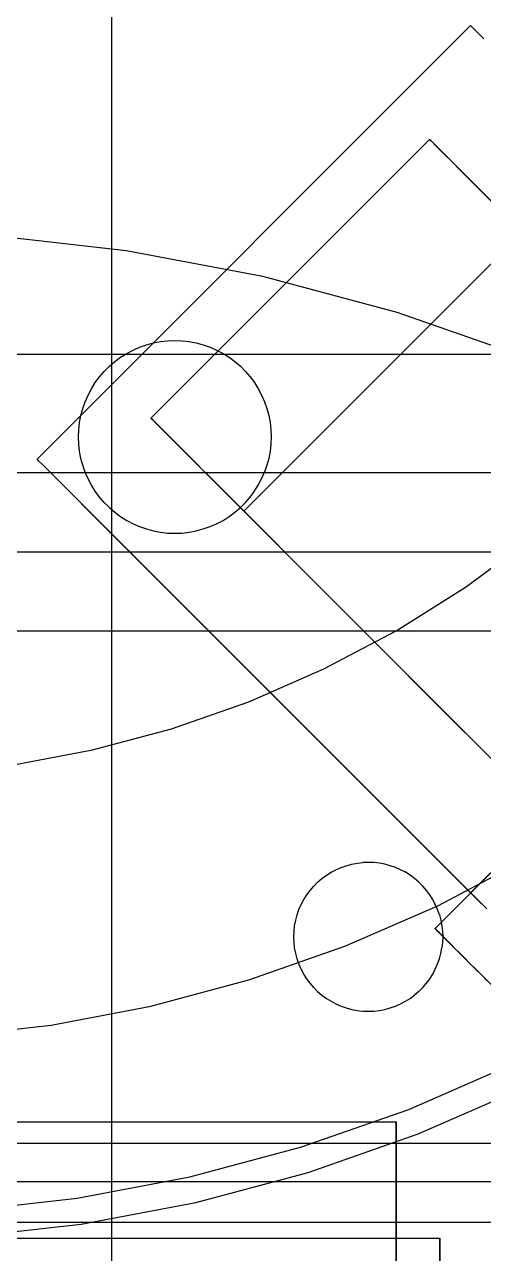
# Model space of a CAD drawing. Header units: millimetres. Extents: x -180 to 1414, y -663 to 972.
# Drawn here: x 1204.01 to 1214.49, y 469.13 to 497.19 of the extents above; entities that cross this region are included whole.
import ezdxf

# ---------------------------------------------------------------- set-up
doc = ezdxf.new("R2010")
doc.units = ezdxf.units.MM
doc.layers.add('TOP', color=8, linetype='Continuous')

msp = doc.modelspace()

# ---------------------------------------------------------------- linework, layer by layer
at = {"layer": 'TOP'}
for p, q in [((1206, 544.9), (1206, 447.5)), ((1214.201, 497.163), (1204.302, 487.263)), ((1214.235, 497.129), (1214.201, 497.163)), ((1214.335, 497.029), (1214.235, 497.129)), ((1214.503, 496.861), (1214.335, 497.029)), ((1213.265, 494.563), (1206.901, 488.199)), ((1213.289, 494.54), (1213.265, 494.563)), ((1213.265, 494.563), (1213.305, 494.524)), ((1213.375, 494.454), (1213.289, 494.54)), ((1213.289, 494.54), (1215.475, 492.353)), ((1213.305, 494.524), (1213.406, 494.422)), ((1213.523, 494.306), (1213.375, 494.454)), ((1213.406, 494.422), (1213.569, 494.259)), ((1213.732, 494.097), (1213.523, 494.306)), ((1213.569, 494.259), (1213.793, 494.035)), ((1214.001, 493.828), (1213.732, 494.097)), ((1213.732, 494.097), (1215.764, 492.064)), ((1213.793, 494.035), (1214.077, 493.751)), ((1214.328, 493.5), (1214.001, 493.828)), ((1214.001, 493.828), (1215.982, 491.846)), ((1214.077, 493.751), (1214.419, 493.409)), ((1214.712, 493.116), (1214.328, 493.5)), ((1214.419, 493.409), (1214.817, 493.012)), ((1215.387, 492.442), (1209.023, 486.078)), ((1206.334, 492.025), (1203.176, 492.381)), ((1209.457, 491.434), (1206.334, 492.025)), ((1212.527, 490.612), (1209.457, 491.434)), ((1215.527, 489.562), (1212.527, 490.612)), ((1206.642, 489.821), (1206.797, 489.875)), ((1206.797, 489.875), (1206.956, 489.918)), ((1206.956, 489.918), (1207.118, 489.949)), ((1207.118, 489.949), (1207.281, 489.967)), ((1207.281, 489.967), (1207.446, 489.973)), ((1207.446, 489.973), (1207.61, 489.967)), ((1207.61, 489.967), (1207.774, 489.949)), ((1207.774, 489.949), (1207.935, 489.918)), ((1207.935, 489.918), (1208.094, 489.875)), ((1208.094, 489.875), (1208.25, 489.821)), ((1173, 489.664), (1227, 489.664)), ((1206.074, 489.493), (1206.207, 489.591)), ((1206.207, 489.591), (1206.346, 489.678)), ((1206.346, 489.678), (1206.491, 489.755)), ((1206.491, 489.755), (1206.642, 489.821)), ((1208.25, 489.821), (1208.4, 489.755)), ((1208.4, 489.755), (1208.546, 489.678)), ((1208.546, 489.678), (1208.685, 489.591)), ((1208.685, 489.591), (1208.818, 489.493)), ((1205.833, 489.27), (1205.95, 489.386)), ((1205.95, 489.386), (1206.074, 489.493)), ((1208.818, 489.493), (1208.942, 489.386)), ((1208.942, 489.386), (1209.059, 489.27)), ((1205.628, 489.012), (1205.726, 489.145)), ((1205.726, 489.145), (1205.833, 489.27)), ((1209.059, 489.27), (1209.166, 489.145)), ((1209.166, 489.145), (1209.264, 489.012)), ((1205.464, 488.728), (1205.541, 488.873)), ((1205.541, 488.873), (1205.628, 489.012)), ((1209.264, 489.012), (1209.351, 488.873)), ((1209.351, 488.873), (1209.428, 488.728)), ((1205.344, 488.422), (1205.398, 488.577)), ((1205.398, 488.577), (1205.464, 488.728)), ((1209.428, 488.728), (1209.494, 488.577)), ((1209.494, 488.577), (1209.548, 488.422)), ((1205.27, 488.101), (1205.301, 488.263)), ((1205.301, 488.263), (1205.344, 488.422)), ((1206.925, 488.176), (1206.901, 488.199)), ((1206.901, 488.199), (1206.941, 488.16)), ((1209.548, 488.422), (1209.591, 488.263)), ((1209.591, 488.263), (1209.621, 488.101)), ((1205.246, 487.773), (1205.252, 487.938)), ((1205.252, 487.938), (1205.27, 488.101)), ((1207.011, 488.09), (1206.925, 488.176)), ((1206.941, 488.16), (1207.042, 488.058)), ((1206.941, 488.16), (1209.054, 486.046)), ((1207.159, 487.942), (1207.011, 488.09)), ((1207.042, 488.058), (1207.205, 487.895)), ((1207.042, 488.058), (1209.137, 485.964)), ((1207.368, 487.733), (1207.159, 487.942)), ((1209.621, 488.101), (1209.64, 487.938)), ((1209.64, 487.938), (1209.646, 487.773)), ((1213.388, 476.551), (1224.914, 488.077)), ((1205.252, 487.609), (1205.246, 487.773)), ((1207.205, 487.895), (1207.429, 487.671)), ((1207.205, 487.895), (1209.451, 485.65)), ((1207.637, 487.464), (1207.368, 487.733)), ((1207.429, 487.671), (1207.713, 487.387)), ((1209.646, 487.773), (1209.64, 487.609)), ((1205.27, 487.445), (1205.252, 487.609)), ((1205.301, 487.284), (1205.27, 487.445)), ((1207.964, 487.136), (1207.637, 487.464)), ((1207.637, 487.464), (1209.884, 485.217)), ((1207.713, 487.387), (1208.055, 487.046)), ((1209.621, 487.445), (1209.591, 487.284)), ((1209.64, 487.609), (1209.621, 487.445)), ((1204.335, 487.23), (1204.302, 487.263)), ((1204.436, 487.129), (1204.335, 487.23)), ((1204.603, 486.962), (1204.436, 487.129)), ((1204.436, 487.129), (1214.225, 477.34)), ((1205.344, 487.125), (1205.301, 487.284)), ((1205.398, 486.969), (1205.344, 487.125)), ((1208.348, 486.752), (1207.964, 487.136)), ((1209.548, 487.125), (1209.494, 486.969)), ((1209.591, 487.284), (1209.548, 487.125)), ((1224.101, 487.263), (1214.201, 477.364)), ((1170, 486.957), (1230, 486.957)), ((1204.836, 486.729), (1204.603, 486.962)), ((1204.603, 486.962), (1214.254, 477.311)), ((1205.464, 486.819), (1205.398, 486.969)), ((1205.541, 486.673), (1205.464, 486.819)), ((1208.055, 487.046), (1208.453, 486.648)), ((1209.351, 486.673), (1209.428, 486.819)), ((1209.428, 486.819), (1209.494, 486.969)), ((1205.133, 486.432), (1204.836, 486.729)), ((1204.836, 486.729), (1214.295, 477.27)), ((1205.628, 486.534), (1205.541, 486.673)), ((1205.726, 486.401), (1205.628, 486.534)), ((1208.787, 486.314), (1208.348, 486.752)), ((1208.348, 486.752), (1210.195, 484.905)), ((1208.453, 486.648), (1208.905, 486.196)), ((1208.453, 486.648), (1210.28, 484.821)), ((1209.166, 486.401), (1209.264, 486.534)), ((1209.264, 486.534), (1209.351, 486.673)), ((1205.492, 486.073), (1205.133, 486.432)), ((1205.833, 486.277), (1205.726, 486.401)), ((1205.833, 486.277), (1205.95, 486.16)), ((1209.277, 485.823), (1208.787, 486.314)), ((1208.787, 486.314), (1210.55, 484.55)), ((1208.942, 486.16), (1209.059, 486.277)), ((1209.059, 486.277), (1209.166, 486.401)), ((1205.912, 485.653), (1205.492, 486.073)), ((1205.492, 486.073), (1214.485, 477.08)), ((1205.492, 486.073), (1214.411, 477.154)), ((1205.492, 486.073), (1214.348, 477.217)), ((1205.95, 486.16), (1206.074, 486.053)), ((1206.074, 486.053), (1206.207, 485.955)), ((1206.207, 485.955), (1206.346, 485.868)), ((1208.546, 485.868), (1208.685, 485.955)), ((1208.685, 485.955), (1208.818, 486.053)), ((1208.818, 486.053), (1208.942, 486.16)), ((1208.905, 486.196), (1209.408, 485.693)), ((1209.042, 486.059), (1209.023, 486.078)), ((1209.023, 486.078), (1209.054, 486.046)), ((1209.111, 485.989), (1209.042, 486.059)), ((1209.054, 486.046), (1209.137, 485.964)), ((1209.231, 485.869), (1209.111, 485.989)), ((1209.137, 485.964), (1209.269, 485.832)), ((1206.346, 485.868), (1206.491, 485.791)), ((1206.491, 485.791), (1206.642, 485.725)), ((1206.642, 485.725), (1206.797, 485.671)), ((1206.797, 485.671), (1206.956, 485.628)), ((1207.935, 485.628), (1208.094, 485.671)), ((1208.094, 485.671), (1208.25, 485.725)), ((1208.25, 485.725), (1208.4, 485.791)), ((1208.4, 485.791), (1208.546, 485.868)), ((1209.401, 485.7), (1209.231, 485.869)), ((1209.451, 485.65), (1209.269, 485.832)), ((1209.817, 485.284), (1209.277, 485.823)), ((1209.618, 485.482), (1209.401, 485.7)), ((1209.408, 485.693), (1209.96, 485.141)), ((1209.408, 485.693), (1211.501, 483.599)), ((1209.408, 485.693), (1211.054, 484.047)), ((1206.39, 485.175), (1205.912, 485.653)), ((1205.912, 485.653), (1214.411, 477.154)), ((1206.956, 485.628), (1207.118, 485.598)), ((1207.118, 485.598), (1207.281, 485.579)), ((1207.281, 485.579), (1207.446, 485.573)), ((1207.446, 485.573), (1207.61, 485.579)), ((1207.61, 485.579), (1207.774, 485.598)), ((1207.774, 485.598), (1207.935, 485.628)), ((1209.451, 485.65), (1209.681, 485.42)), ((1209.884, 485.217), (1209.618, 485.482)), ((1209.958, 485.143), (1209.681, 485.42)), ((1214.083, 484.344), (1215.587, 485.454)), ((1169, 485.153), (1231, 485.153)), ((1206.924, 484.641), (1206.39, 485.175)), ((1210.403, 484.697), (1209.817, 485.284)), ((1210.195, 484.905), (1209.884, 485.217)), ((1209.958, 485.143), (1210.28, 484.821)), ((1209.96, 485.141), (1210.557, 484.544)), ((1210.55, 484.55), (1210.195, 484.905)), ((1210.646, 484.454), (1210.28, 484.821)), ((1207.511, 484.054), (1206.924, 484.641)), ((1211.032, 484.068), (1210.403, 484.697)), ((1210.403, 484.697), (1211.86, 483.24)), ((1210.948, 484.153), (1210.55, 484.55)), ((1210.557, 484.544), (1211.196, 483.904)), ((1211.054, 484.047), (1210.646, 484.454)), ((1212.5, 483.349), (1214.083, 484.344)), ((1208.146, 483.419), (1207.511, 484.054)), ((1211.385, 483.715), (1210.948, 484.153)), ((1211.701, 483.4), (1211.032, 484.068)), ((1211.501, 483.599), (1211.054, 484.047)), ((1211.874, 483.227), (1211.196, 483.904)), ((1211.86, 483.24), (1211.385, 483.715)), ((1208.828, 482.737), (1208.146, 483.419)), ((1211.985, 483.115), (1211.501, 483.599)), ((1166, 483.349), (1234, 483.349)), ((1210.847, 482.476), (1212.5, 483.349)), ((1212.405, 482.695), (1211.701, 483.4)), ((1212.37, 482.73), (1211.86, 483.24)), ((1238.331, 456.769), (1211.874, 483.227)), ((1211.985, 483.115), (1212.503, 482.597)), ((1209.551, 482.014), (1208.828, 482.737)), ((1212.912, 482.188), (1212.37, 482.73)), ((1213.141, 481.959), (1212.405, 482.695)), ((1213.052, 482.048), (1212.503, 482.597)), ((1209.134, 481.728), (1210.847, 482.476)), ((1210.312, 481.253), (1209.551, 482.014)), ((1213.483, 481.618), (1212.912, 482.188)), ((1239.51, 455.59), (1213.052, 482.048)), ((1207.369, 481.111), (1209.134, 481.728)), ((1213.905, 481.196), (1213.141, 481.959)), ((1214.079, 481.021), (1213.483, 481.618)), ((1211.107, 480.458), (1210.312, 481.253)), ((1214.692, 480.408), (1213.905, 481.196)), ((1205.563, 480.627), (1207.369, 481.111)), ((1214.698, 480.402), (1214.079, 481.021)), ((1203.726, 480.279), (1205.563, 480.627)), ((1211.931, 479.634), (1211.107, 480.458)), ((1212.779, 478.786), (1211.931, 479.634)), ((1213.648, 477.917), (1212.779, 478.786)), ((1213.45, 477.07), (1215.5, 478.153)), ((1210.906, 477.764), (1211.013, 477.832)), ((1211.013, 477.832), (1211.126, 477.891)), ((1211.126, 477.891), (1211.242, 477.942)), ((1211.242, 477.942), (1211.362, 477.984)), ((1211.362, 477.984), (1211.485, 478.017)), ((1211.485, 478.017), (1211.61, 478.041)), ((1211.61, 478.041), (1211.736, 478.055)), ((1211.863, 478.06), (1211.736, 478.055)), ((1211.99, 478.055), (1211.863, 478.06)), ((1212.117, 478.041), (1211.99, 478.055)), ((1212.241, 478.017), (1212.117, 478.041)), ((1212.364, 477.984), (1212.241, 478.017)), ((1212.484, 477.942), (1212.364, 477.984)), ((1212.601, 477.891), (1212.484, 477.942)), ((1212.713, 477.832), (1212.601, 477.891)), ((1212.821, 477.764), (1212.713, 477.832)), ((1214.531, 477.034), (1213.648, 477.917)), ((1210.617, 477.516), (1210.707, 477.606)), ((1210.707, 477.606), (1210.803, 477.689)), ((1210.803, 477.689), (1210.906, 477.764)), ((1212.923, 477.689), (1212.821, 477.764)), ((1213.019, 477.606), (1212.923, 477.689)), ((1213.109, 477.516), (1213.019, 477.606)), ((1210.391, 477.21), (1210.459, 477.317)), ((1210.459, 477.317), (1210.534, 477.42)), ((1210.534, 477.42), (1210.617, 477.516)), ((1213.192, 477.42), (1213.109, 477.516)), ((1213.268, 477.317), (1213.192, 477.42)), ((1213.335, 477.21), (1213.268, 477.317)), ((1214.207, 477.358), (1214.201, 477.364)), ((1214.225, 477.34), (1214.207, 477.358)), ((1214.254, 477.311), (1214.225, 477.34)), ((1214.295, 477.27), (1214.254, 477.311)), ((1214.348, 477.217), (1214.295, 477.27)), ((1210.239, 476.861), (1210.281, 476.981)), ((1210.281, 476.981), (1210.332, 477.097)), ((1210.332, 477.097), (1210.391, 477.21)), ((1211.326, 476.143), (1213.45, 477.07)), ((1213.395, 477.097), (1213.335, 477.21)), ((1213.446, 476.981), (1213.395, 477.097)), ((1213.488, 476.861), (1213.446, 476.981)), ((1214.411, 477.154), (1214.348, 477.217)), ((1214.485, 477.08), (1214.411, 477.154)), ((1214.57, 476.995), (1214.485, 477.08)), ((1210.182, 476.613), (1210.206, 476.738)), ((1210.206, 476.738), (1210.239, 476.861)), ((1213.488, 476.861), (1213.521, 476.738)), ((1213.521, 476.738), (1213.544, 476.613)), ((1210.163, 476.36), (1210.168, 476.487)), ((1210.168, 476.487), (1210.182, 476.613)), ((1213.394, 476.545), (1213.388, 476.551)), ((1217.421, 472.518), (1213.394, 476.545)), ((1213.412, 476.527), (1213.394, 476.545)), ((1213.394, 476.545), (1213.441, 476.497)), ((1213.394, 476.545), (1213.535, 476.404)), ((1213.394, 476.545), (1213.598, 476.341)), ((1213.441, 476.497), (1213.412, 476.527)), ((1213.482, 476.456), (1213.441, 476.497)), ((1213.535, 476.404), (1213.482, 476.456)), ((1213.598, 476.341), (1213.535, 476.404)), ((1213.544, 476.613), (1213.558, 476.487)), ((1213.558, 476.487), (1213.563, 476.36)), ((1209.137, 475.377), (1211.326, 476.143)), ((1210.168, 476.233), (1210.163, 476.36)), ((1210.182, 476.106), (1210.168, 476.233)), ((1213.558, 476.233), (1213.544, 476.106)), ((1213.563, 476.36), (1213.558, 476.233)), ((1213.851, 476.088), (1213.598, 476.341)), ((1213.672, 476.266), (1213.598, 476.341)), ((1213.757, 476.182), (1213.672, 476.266)), ((1213.851, 476.088), (1213.757, 476.182)), ((1210.206, 475.981), (1210.182, 476.106)), ((1210.239, 475.859), (1210.206, 475.981)), ((1210.281, 475.739), (1210.239, 475.859)), ((1213.446, 475.739), (1213.488, 475.859)), ((1213.488, 475.859), (1213.521, 475.981)), ((1213.521, 475.981), (1213.544, 476.106)), ((1214.314, 475.624), (1213.851, 476.088)), ((1213.954, 475.984), (1213.851, 476.088)), ((1214.187, 475.752), (1213.954, 475.984)), ((1214.066, 475.872), (1213.954, 475.984)), ((1214.187, 475.752), (1214.066, 475.872)), ((1210.332, 475.622), (1210.281, 475.739)), ((1210.391, 475.51), (1210.332, 475.622)), ((1213.335, 475.51), (1213.395, 475.622)), ((1213.395, 475.622), (1213.446, 475.739)), ((1214.314, 475.624), (1214.187, 475.752)), ((1214.449, 475.49), (1214.314, 475.624)), ((1206.898, 474.777), (1209.137, 475.377)), ((1210.459, 475.402), (1210.391, 475.51)), ((1210.534, 475.3), (1210.459, 475.402)), ((1210.617, 475.203), (1210.534, 475.3)), ((1213.109, 475.203), (1213.192, 475.3)), ((1213.192, 475.3), (1213.268, 475.402)), ((1213.268, 475.402), (1213.335, 475.51)), ((1214.589, 475.35), (1214.449, 475.49)), ((1214.449, 475.49), (1214.884, 475.055)), ((1210.707, 475.114), (1210.617, 475.203)), ((1210.707, 475.114), (1210.803, 475.031)), ((1210.803, 475.031), (1210.906, 474.955)), ((1212.821, 474.955), (1212.923, 475.031)), ((1213.019, 475.114), (1212.923, 475.031)), ((1213.109, 475.203), (1213.019, 475.114)), ((1204.62, 474.346), (1206.898, 474.777)), ((1210.906, 474.955), (1211.013, 474.887)), ((1211.013, 474.887), (1211.126, 474.828)), ((1211.126, 474.828), (1211.242, 474.777)), ((1211.242, 474.777), (1211.362, 474.735)), ((1211.362, 474.735), (1211.485, 474.702)), ((1212.241, 474.702), (1212.364, 474.735)), ((1212.364, 474.735), (1212.484, 474.777)), ((1212.484, 474.777), (1212.601, 474.828)), ((1212.601, 474.828), (1212.713, 474.887)), ((1212.713, 474.887), (1212.821, 474.955)), ((1211.485, 474.702), (1211.61, 474.679)), ((1211.61, 474.679), (1211.736, 474.664)), ((1211.736, 474.664), (1211.863, 474.66)), ((1211.863, 474.66), (1211.99, 474.664)), ((1211.99, 474.664), (1212.117, 474.679)), ((1212.117, 474.679), (1212.241, 474.702)), ((1202.317, 474.087), (1204.62, 474.346)), ((1212.787, 472.419), (1215.186, 473.466)), ((1212.787, 472.419), (1215.186, 473.466)), ((1212.787, 472.419), (1215.186, 473.466)), ((1213.006, 471.861), (1215.446, 472.926)), ((1210.316, 471.555), (1212.787, 472.419)), ((1210.316, 471.555), (1212.787, 472.419)), ((1210.316, 471.555), (1212.787, 472.419)), ((1187.5, 472.138), (1212.5, 472.138)), ((1212.5, 447.381), (1212.5, 472.138)), ((1212.5, 472.138), (1212.5, 467.378)), ((1168, 471.651), (1232, 471.651)), ((1210.493, 470.982), (1213.006, 471.861)), ((1207.788, 470.878), (1210.316, 471.555)), ((1207.788, 470.878), (1210.316, 471.555)), ((1207.788, 470.878), (1210.316, 471.555)), ((1205.216, 470.391), (1207.788, 470.878)), ((1205.216, 470.391), (1207.788, 470.878)), ((1205.216, 470.391), (1207.788, 470.878)), ((1207.922, 470.293), (1210.493, 470.982)), ((1168, 470.77), (1232, 470.77)), ((1202.616, 470.098), (1205.216, 470.391)), ((1202.616, 470.098), (1205.216, 470.391)), ((1202.616, 470.098), (1205.216, 470.391)), ((1205.306, 469.798), (1207.922, 470.293)), ((1169, 469.847), (1231, 469.847)), ((1202.66, 469.5), (1205.306, 469.798)), ((1186.5, 469.476), (1213.5, 469.476)), ((1213.5, 442.211), (1213.5, 469.476)), ((1213.5, 469.476), (1213.5, 468.633))]:
    msp.add_line(p, q, dxfattribs=at)

doc.saveas('drawing.dxf')
